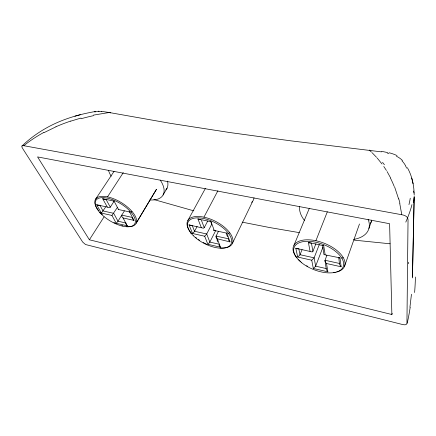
<?xml version="1.0" encoding="UTF-8"?>
<svg xmlns="http://www.w3.org/2000/svg" width="436" height="436" viewBox="0 0 436 436"><rect width="100%" height="100%" fill="white"/><g stroke="black" fill="none" stroke-linecap="round" stroke-linejoin="round"><path stroke-width="0.65" d="M210.31 221.69L211.051 221.761L214.245 230.421L226.987 233.2L229.99 241.893L217.041 238.754L216.152 237.566L215.956 236.377L218.501 231.227M412.5 275.214L412.554 267.05M414.167 197.345L412.434 277.917M412.516 274.309L414.2 196.156M412.456 277.018L412.478 276.113M125.884 223.499L126.255 224.796L127.258 225.81L123.039 217.935L121.911 216.708L121.808 215.122L132.059 217.4M414.151 197.65L413.475 202.778M411.459 294.251L409.933 307.157M132.577 217.842L132.816 219.145L133.95 220.376L129.596 211.934L118.543 209.525L114.058 201.138L102.689 198.718L107.311 207.073L108.411 207.596L110.199 207.291L113.916 201.503M338.777 257.589L339.524 264.467L341.132 266.788L339.976 257.872L323.943 254.608L322.602 245.468M391.871 314.525L389.61 223.717L37.567 156.916L89.38 239.784L391.871 314.525L392.209 313.337M339.551 263.48L324.989 260.248L326.297 269.552L327.861 271.813L326.542 263.518L325.436 262.347L324.902 260.799L326.886 255.218M368.905 228.486L371.292 221.597M344.522 266.254L359.471 223.984M322.918 247.256L315.577 266.32L313.304 268.472L311.74 260.205L297.706 257.06L295.788 248.226L312.198 251.964L312.928 251.321L315.887 243.8M319.288 244.574L314.051 257.998L311.74 260.205M315.904 240.721L327.316 211.82M21.898 146.087L21.882 146.992L22.574 148.387L82.682 242.067L85.527 244.531L401.927 324.368C403.469 324.722 406.69 325.578 406.935 323.201L408.042 219.711C408.085 216.474 404.439 215.155 401.785 214.735L24.094 145.76C21.953 144.992 20.694 147.57 23.925 144.174C31.081 137.602 39.071 131.972 47.589 127.317C62.457 119.192 78.911 114.303 95.566 111.485M113.736 201.149L114.058 201.138M129.252 211.82L129.214 212.152L129.596 211.934M302.066 249.708L299.875 255.038L297.706 257.06M213.645 229.843L213.596 230.579L214.245 230.421M293.957 245.283L309.375 208.223M232.53 243.13L252.635 201.416M215.706 230.573L209.765 242.247L207.858 244.296L204.691 236.225L192.587 233.511L189.028 224.911L203.459 228.213L204.255 227.641L207.716 221.025M211.651 224.404L206.626 234.127L204.691 236.225M203.934 217.161L217.907 190.745M197.116 226.469L194.385 231.581L192.587 233.511M118.363 209.209L118.172 209.721L118.543 209.525M187.845 220.507L205.383 188.434M163.069 194.996L167.075 188.139M156.399 189.393L136.196 223.123L156.48 189.268M124.391 210.91L117.905 221.346L116.287 223.297L111.943 215.449L101.397 213.084L96.634 204.74L107.311 207.073M117.279 207.59L111.943 215.449M89.38 239.784L104.062 216.888M105.648 206.996L101.397 213.084M107.518 196.876L123.279 172.64M95.631 199.11L114.052 171.359M43.954 132.675L55.993 126.794M226.987 233.2L226.186 233.086M99.272 205.165L97.953 205.318L96.634 204.74M298.246 248.716L297.129 248.852L295.788 248.226M200.456 219.493L199.285 219.591L197.922 218.97L201.307 227.592M325.125 254.629L323.708 245.713L322.449 245.637M339.976 257.872L339.023 258.003L338.598 257.523M105.223 199.247L104.035 199.312L102.689 198.718M70.757 121.137L80.982 118.069M310.726 243.048L309.527 243.048L308.388 242.454L310.067 251.338M74.948 116.183L80.306 114.717M191.355 225.483L189.028 224.911M93.369 115.137L109.174 112.51L170.138 123.295L230.224 132.599L290.649 140.812L381.435 151.864M98.405 111.207L99.01 111.207M101.348 111.333L109.174 112.51M390.1 243.789L354.25 240.143M299.216 232.617L269.415 227.505L242.187 222.147M197.922 218.97L211.051 221.761M308.388 242.454L323.708 245.713M123.039 217.935L133.95 220.376M326.542 263.518L341.132 266.788M126.037 223.041L117.993 221.21L113.665 213.318L103.081 210.964L99.931 205.394M326.335 268.592L315.648 266.162L314.122 257.834L300.039 254.706L298.807 248.863M116.287 223.297L127.258 225.81M207.858 244.296L220.431 247.179L217.444 239.081M313.304 268.472L327.861 271.813M387.304 153.08L388.803 153.461M193.862 210.861L153.87 199.552M220.431 247.179L219.166 245.686L219.074 244.198L209.847 242.1L206.708 233.979L194.56 231.282L192.216 225.537M229.99 241.893L228.693 240.361L228.595 238.841L216.065 236.056L216.992 238.563M371.488 152.131L369.374 150.213A3.221 0.36 -82.2 0 1 369.428 150.12M372.159 152.764L376.557 157.336M377.167 158.023L381.99 163.974M383.784 166.465L386.427 170.476M387.103 171.588L390.596 177.926M106.057 199.426L110.292 207.165M407.398 167.691C412.058 175.991 414.102 185.573 414.178 195.039M394.591 186.842L398.613 198.985M201.405 220.267L204.255 227.641M210.98 222.305L211.667 224.153M216.899 239.571L217.755 241.893M226.246 233.309L227.478 236.862M413.519 191.001L413.987 193.023M413.072 183.758L411.72 178.057M399.747 203.508L401.785 214.735M311.424 243.092L312.928 251.321M412.516 263.736L412.511 263.448M412.521 264.254L412.516 263.856M412.532 264.772L412.527 264.429M412.543 265.911L412.549 266.592M296.409 257.229A27.403 14.007 21.4 0 1 304.448 239.953A27.403 14.007 21.4 0 1 339.393 252.738A27.403 14.007 21.4 0 1 336.717 271.982M335.251 272.287A27.403 14.007 21.4 0 1 333.704 272.505M307.811 266.423A27.403 14.007 21.4 0 1 306.639 265.758M300.835 261.714A27.403 14.007 21.4 0 1 298.627 259.709M296.033 256.809A1.014 0.703 -33.4 0 1 295.494 255.976M343.067 257.311A1.074 0.774 -29 0 1 341.797 258.134M371.712 220.109A36.15 20.83 20.3 0 1 370.48 223.39M368.131 219.33A36.455 20.623 20.5 0 1 353.591 239.408M304.562 220.583A36.455 20.623 20.5 0 1 299.657 206.49M100.187 212.921A0.888 0.436 -40.9 0 1 100.029 212.267M98.749 210.773A23.593 10.519 31.2 0 1 104.084 196.374A23.593 10.519 31.2 0 1 133.476 213.286A23.593 10.519 31.2 0 1 126.086 226.502M122.821 225.881A23.593 10.519 31.2 0 1 121.813 225.619M115.529 223.292A23.593 10.519 31.2 0 1 113.943 222.534M102.329 214.572A23.593 10.519 31.2 0 1 101.136 213.427M131.966 211.389A0.926 0.474 -40.1 0 1 130.893 212.109M167.555 181.109A31.321 15.854 31.9 0 1 165.865 189.987M160.241 180.079A31.556 15.663 31.8 0 1 149.875 199.922M111.169 176.209A31.556 15.663 31.8 0 1 108.553 170.454M253.992 197.808A23.904 12.606 26.1 0 1 251.605 202.38M191.524 233.38A25.059 12.219 27.2 0 1 197.443 216.458A25.059 12.219 27.2 0 1 229.968 233.042A25.059 12.219 27.2 0 1 220.066 247.937M206.637 244.198A25.059 12.219 27.2 0 1 203.236 242.498M199.47 240.22A25.059 12.219 27.2 0 1 198.445 239.517M196.494 238.061A25.059 12.219 27.2 0 1 195.568 237.309M229.679 232.644A0.986 0.61 -37 0 1 228.519 233.413M191.17 233.309A0.943 0.556 -38.9 0 1 190.821 232.628M405.584 165.893A39.965 27.659 20.6 0 1 406.559 168.116M401.932 160.797A24.825 17.849 13.8 0 1 405.475 165.593M396.466 156.268A21.424 16.236 6.4 0 1 402.526 160.508M389.043 152.753A32.656 24.138 7.9 0 1 397.005 155.587M381.505 151.368A61.127 40.532 10.6 0 1 387.457 152.584M369.57 150.148A3.221 0.36 -82.2 0 1 369.63 150.589M109.174 112.51A2.681 1.777 -81.3 0 1 110.564 112.935M99.097 111.338A51.677 24.923 40.2 0 1 101.435 111.474M95.146 111.878A29.599 14.846 43.3 0 1 98.64 111.611M94.449 111.905A18.405 9.548 47.4 0 1 95.032 111.736M23.925 145.548A137.591 136.555 87.6 0 1 43.829 132.435M411.96 204.598A156.715 25.866 -53.4 0 1 405.785 222.12M410.189 307.217A157.745 117.398 -87.3 0 1 407.197 323.299M415.421 277.029A208.937 163.5 -86.8 0 1 414.609 292.512M408.358 262.238A277.252 216.981 -84.9 0 1 408.39 263.747M398.771 198.811A162.41 85.156 -68.9 0 1 399.91 203.329M390.476 178.133A195.105 92.269 -74.5 0 1 394.139 186.292M382.53 162.345A234.148 100.585 -81.3 0 1 384.383 164.726M410.249 198.189A200.2 29.272 -56.7 0 1 408.952 204.615M81.063 118.745A209.095 181.305 -47.2 0 1 93.397 115.687M55.966 126.729A175.931 168.612 -68.7 0 1 70.736 121.072M301.723 262.777A26.373 13.445 21.5 0 0 343.099 267.017A26.373 13.445 21.5 0 0 311.195 241.484A26.373 13.445 21.5 0 0 301.723 262.777M100.411 213.166A22.705 10.099 31.2 0 0 134.441 224.338A22.705 10.099 31.2 0 0 110.957 199.127A22.705 10.099 31.2 0 0 100.411 213.166M193.41 235.778A24.116 11.728 27.2 0 0 230.72 244.574A24.116 11.728 27.2 0 0 204.609 218.719A24.116 11.728 27.2 0 0 193.41 235.778"/></g></svg>
